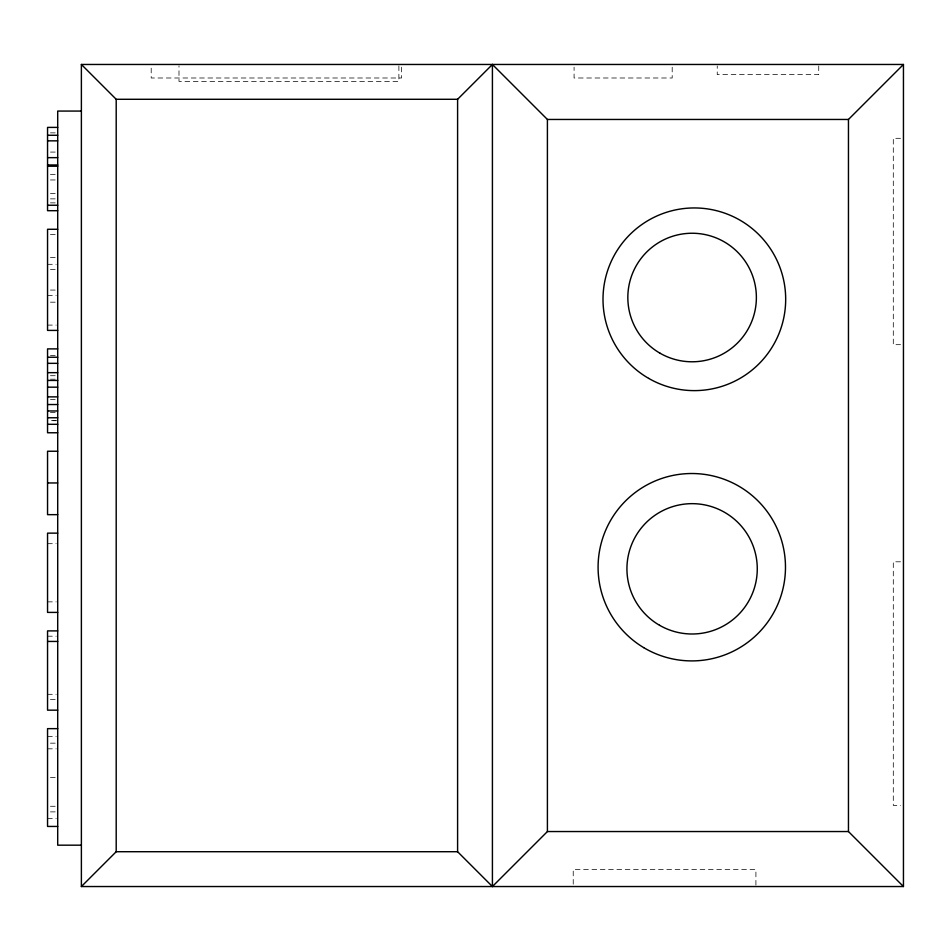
<?xml version="1.0" encoding="UTF-8"?>
<svg xmlns="http://www.w3.org/2000/svg" width="951" height="951" viewBox="0 0 951 951"><rect width="100%" height="100%" fill="white"/><g stroke="black" fill="none" stroke-linecap="round" stroke-linejoin="round"><path stroke-width="0.71" stroke-dasharray="4.75 3.57" d="M50.451 132.867L56.252 132.867M900.549 138.311L893.298 138.311L893.298 344.678L900.549 344.678M50.451 152.077L56.252 152.077M50.451 174.342L56.252 174.342M50.451 179.965L56.252 179.965M50.451 193.398L56.252 193.398M50.451 198.866L56.252 198.866M50.451 202.872L56.252 202.872M50.451 234.576L56.252 234.576M50.451 257.448L56.252 257.448M47.55 264.307L56.252 264.307M50.451 269.608L56.252 269.608M50.451 290.067L56.252 290.067M47.55 295.381L56.252 295.381M50.451 302.18L56.252 302.18M47.55 325.099L56.252 325.099M50.451 355.424L56.252 355.424M50.451 375.716L56.252 375.716M50.451 379.199L56.252 379.199M50.451 399.61L56.252 399.61M50.451 412.52L56.252 412.52M47.55 543.687L56.252 543.687M900.549 561.803L893.298 561.803L893.298 805.378L900.549 805.378M47.55 601.864L56.252 601.864M47.55 636.195L56.252 636.195M47.55 694.313L56.252 694.313M50.451 699.615L56.252 699.615M47.55 736.573L56.252 736.573M50.451 743.159L56.252 743.159M47.55 748.829L56.252 748.829M50.451 777.538L56.252 777.549M50.451 806.27L56.252 806.27M50.451 811.881L56.252 811.881M47.55 818.514L56.252 818.514M818.74 65.916L818.74 74.618L717.244 74.618L717.244 65.916M755.914 885.119L755.914 869.618L573.227 869.618L573.227 885.119M672.191 67.176L672.191 77.994L574.083 77.994L574.083 67.176M401.536 67.176L401.536 77.994L151.197 77.994L151.197 67.176M398.885 65.881L398.885 81.382L178.99 81.382L178.99 65.881M56.252 420.663L50.451 420.663L56.252 420.711"/><path stroke-width="1.43" d="M457.597 99.284L492.416 64.466L547.407 119.457L547.407 831.543L492.416 886.534L457.597 851.716L457.597 99.284L116.2 99.284L81.382 64.466L903.45 64.466L903.45 886.534L81.382 886.534L81.382 64.466M81.382 886.534L116.2 851.716L116.2 99.284M903.45 886.534L848.458 831.543L848.458 119.457L903.45 64.466M81.382 111.065L57.702 111.065L57.702 845.177L81.382 845.177M547.407 119.457L848.458 119.457M57.702 127.398L47.55 127.398L47.55 210.694L57.702 210.694M47.55 135.268L57.702 135.268M47.55 140.843L57.702 140.843M47.55 157.652L57.702 157.652M47.55 164.975L57.702 164.975M47.55 166.211L57.702 166.211M47.55 205.238L57.702 205.238M57.702 229.274L47.55 229.274L47.55 330.401L57.702 330.401M57.702 348.886L47.55 348.886L47.55 432.764L57.702 432.764M47.55 357.243L57.702 357.243M47.55 363.341L57.702 363.341M47.55 372.661L57.702 372.661M47.55 380.436L57.702 380.436M47.55 387.176L57.702 387.176M47.55 396.876L57.702 396.876M47.55 404.532L57.702 404.532M47.55 410.963L57.702 410.963M47.55 417.762L57.702 417.762M47.55 424.301L57.702 424.301M57.702 451.238L47.55 451.238L47.55 514.657L57.702 514.657M47.55 482.953L57.702 482.953M57.702 533.142L47.55 533.142L47.55 612.408L57.702 612.408M57.702 630.893L47.55 630.893L47.55 710.159L57.702 710.159M47.55 641.438L57.702 641.438M57.702 728.644L47.55 728.644L47.55 826.443L57.702 826.443M547.407 831.543L848.458 831.543M116.2 851.716L457.597 851.716M492.416 64.466L492.416 886.534M648.677 378.391A91.344 91.344 0 0 0 785.681 299.292A91.344 91.344 0 0 0 648.677 220.18A91.344 91.344 0 0 0 648.677 378.391M659.97 353.178A64.276 64.276 0 0 0 756.378 297.52A64.276 64.276 0 0 0 659.97 241.851A64.276 64.276 0 0 0 659.97 353.178M643.661 647.607A93.697 93.697 0 0 0 785.467 568.686A93.697 93.697 0 0 0 646.216 485.343A93.697 93.697 0 0 0 643.661 647.607M659.518 625.259A65.155 65.155 0 0 0 757.269 568.829A65.155 65.155 0 0 0 659.518 512.399A65.155 65.155 0 0 0 659.518 625.259"/></g></svg>
